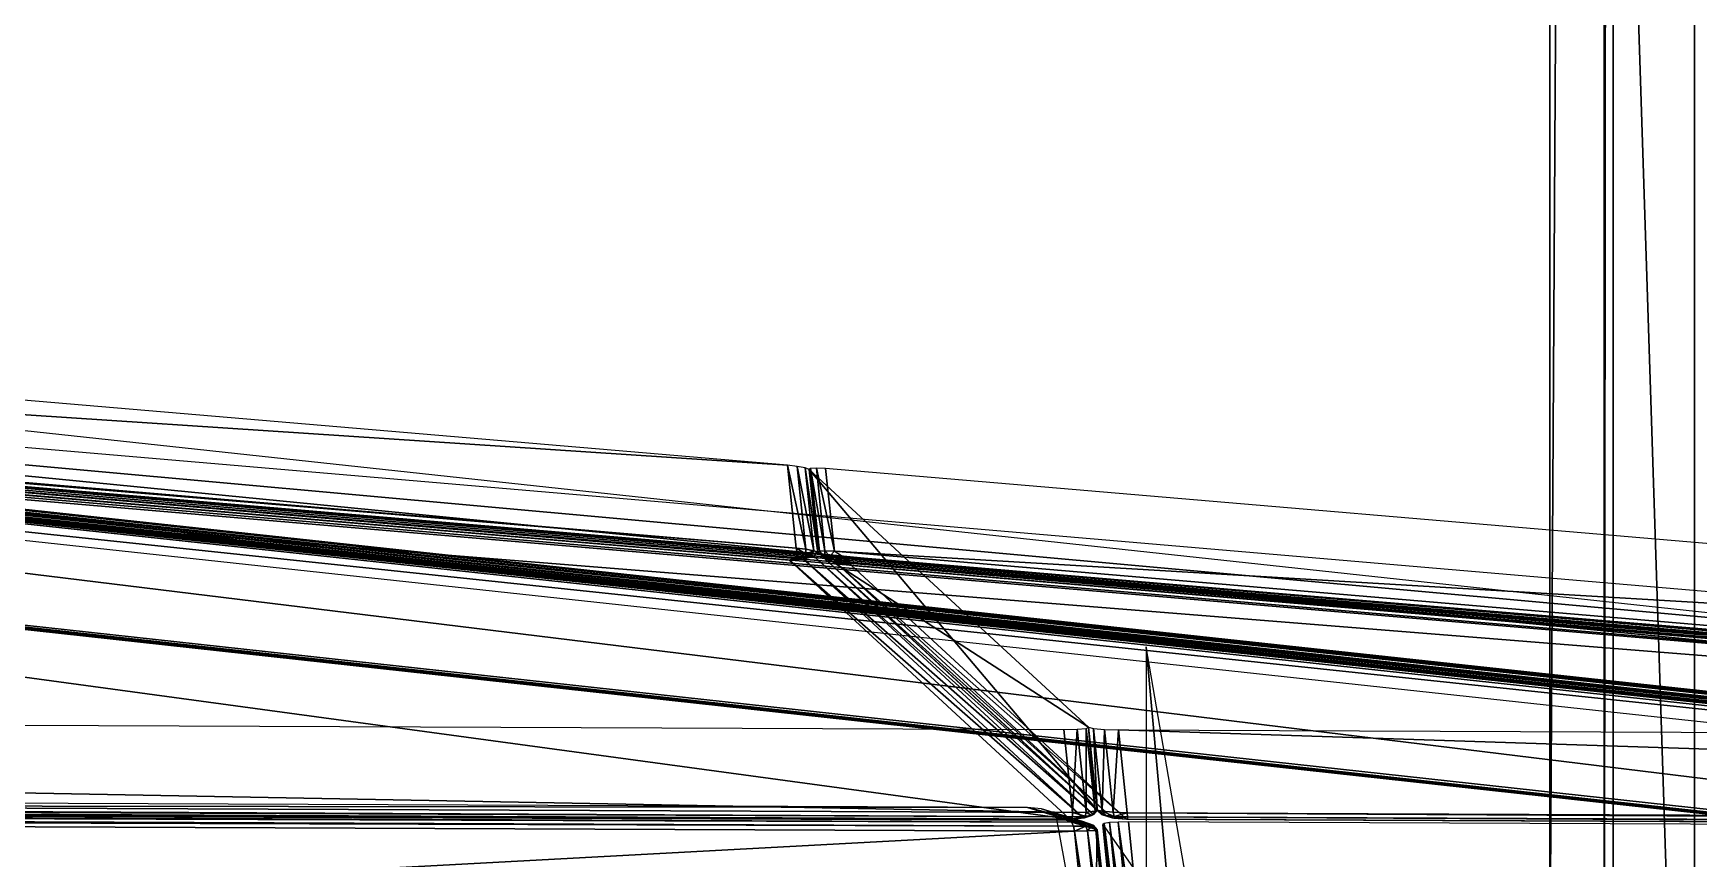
# Model space of a CAD drawing. Extents: x -683 to 86, y -225 to -3.
# Drawn here: x -88.9 to -53.58, y -206.13 to -188.61 of the extents above; entities that cross this region are included whole.
import ezdxf

# ---------------------------------------------------------------- set-up
doc = ezdxf.new("R2010")
doc.units = 0
doc.header["$MEASUREMENT"] = 0
doc.layers.get('0').update_dxf_attribs({"linetype": 'CONTINUOUS'})

msp = doc.modelspace()

# ---------------------------------------------------------------- linework, layer by layer
for points in [[(-55.388, -12.787, 1.296), (-55.58, -13.686, -0.913), (-55.58, -214.654, -0.913)], [(-55.388, -12.787, 1.296), (-55.58, -214.654, -0.913), (-55.388, -215.552, 1.296)], [(-55.58, -13.686, -0.913), (-56.735, -19.311, -12.591), (-56.735, -209.029, -12.591)], [(-55.58, -13.686, -0.913), (-56.735, -209.029, -12.591), (-55.58, -214.654, -0.913)], [(-56.735, -19.311, -12.591), (-325.08, -17.108, -7.264), (-325.08, -211.232, -7.264)], [(-56.735, -19.311, -12.591), (-325.08, -211.232, -7.264), (-56.735, -209.029, -12.591)], [(-53.668, -225.052, 18.028), (-53.668, -181.176, 18.028), (-55.388, -171.676, 1.296)], [(-53.668, -225.052, 18.028), (-55.388, -171.676, 1.296), (-55.388, -215.552, 1.296)], [(-29.579, -225.052, 61.826), (-29.579, -181.176, 61.826), (-53.668, -181.176, 18.028)], [(-29.579, -225.052, 61.826), (-53.668, -181.176, 18.028), (-53.668, -225.052, 18.028)], [(-162.328, -190.805, 146.774), (6.573, -207.399, 91.289), (-162.581, -189.091, 146.189)], [(-164.571, -191.714, 140.375), (-72.909, -197.777, 109.731), (-164.755, -189.957, 139.915)], [(6.437, -209.303, 91.805), (-162.717, -190.995, 146.705), (-166.467, -190.995, 145.494)], [(-3.698, -205.517, 87.826), (-164.334, -191.809, 140.601), (-163.396, -191.026, 142.075)], [(-3.698, -205.517, 87.826), (-163.396, -191.026, 142.075), (0.131, -205.042, 88.922)], [(-162.835, -191.038, 146.753), (6.767, -209.317, 91.824), (-162.573, -190.992, 146.786)], [(-162.835, -191.038, 146.753), (6.625, -209.379, 91.754), (6.767, -209.317, 91.824)], [(-162.717, -190.995, 146.705), (6.642, -209.274, 91.873), (-162.506, -190.967, 146.771)], [(-162.717, -190.995, 146.705), (6.437, -209.303, 91.805), (6.642, -209.274, 91.873)], [(-162.573, -190.992, 146.786), (6.839, -209.221, 91.868), (-162.387, -190.906, 146.793)], [(-162.573, -190.992, 146.786), (6.767, -209.317, 91.824), (6.839, -209.221, 91.868)], [(-162.506, -190.967, 146.771), (6.792, -209.198, 91.923), (-162.349, -190.891, 146.819)], [(-162.506, -190.967, 146.771), (6.642, -209.274, 91.873), (6.792, -209.198, 91.923)], [(-162.387, -190.906, 146.793), (6.826, -209.113, 91.874), (-162.328, -190.805, 146.774)], [(-162.387, -190.906, 146.793), (6.839, -209.221, 91.868), (6.826, -209.113, 91.874)], [(-162.349, -190.891, 146.819), (6.846, -209.095, 91.942), (-162.291, -190.789, 146.836)], [(-162.349, -190.891, 146.819), (6.792, -209.198, 91.923), (6.846, -209.095, 91.942)], [(-162.328, -190.805, 146.774), (6.826, -209.113, 91.874), (6.573, -207.399, 91.289)], [(-72.693, -199.644, 110.17), (-164.635, -191.817, 140.387), (-164.826, -191.901, 140.374)], [(-72.725, -199.535, 110.191), (-164.571, -191.714, 140.375), (-164.635, -191.817, 140.387)], [(-72.725, -199.535, 110.191), (-164.635, -191.817, 140.387), (-72.693, -199.644, 110.17)], [(-164.571, -191.714, 140.375), (-72.725, -199.535, 110.191), (-72.909, -197.777, 109.731)], [(-3.844, -205.577, 87.752), (-164.475, -191.878, 140.55), (-164.334, -191.809, 140.601)], [(-3.844, -205.577, 87.752), (-164.334, -191.809, 140.601), (-3.698, -205.517, 87.826)], [(-72.743, -199.738, 110.111), (-164.826, -191.901, 140.374), (-165.092, -191.942, 140.339)], [(-72.743, -199.738, 110.111), (-165.092, -191.942, 140.339), (-72.863, -199.795, 110.029)], [(-72.693, -199.644, 110.17), (-164.826, -191.901, 140.374), (-72.743, -199.738, 110.111)], [(-3.929, -205.673, 87.702), (-164.519, -191.97, 140.532), (-164.475, -191.878, 140.55)], [(-3.931, -205.783, 87.686), (-164.456, -192.066, 140.551), (-164.519, -191.97, 140.532)], [(-3.931, -205.783, 87.686), (-164.519, -191.97, 140.532), (-3.929, -205.673, 87.702)], [(-3.929, -205.673, 87.702), (-164.475, -191.878, 140.55), (-3.844, -205.577, 87.752)], [(-3.931, -205.783, 87.686), (-163.991, -192.968, 141.296), (-164.456, -192.066, 140.551)], [(3.431, -211.397, 86.69), (-164.184, -192.99, 141.775), (-164.168, -193.02, 141.62)], [(3.215, -211.394, 86.626), (-164.168, -193.02, 141.62), (-164.097, -193.012, 141.445)], [(3.431, -211.397, 86.69), (-164.168, -193.02, 141.62), (3.215, -211.394, 86.626)], [(3.059, -211.342, 86.567), (-164.097, -193.012, 141.445), (-163.991, -192.968, 141.296)], [(3.215, -211.394, 86.626), (-164.097, -193.012, 141.445), (3.059, -211.342, 86.567)], [(-3.931, -205.783, 87.686), (2.996, -211.253, 86.526), (-163.991, -192.968, 141.296)], [(3.059, -211.342, 86.567), (-163.991, -192.968, 141.296), (2.996, -211.253, 86.526)], [(-72.518, -199.559, 110.099), (-72.698, -197.801, 109.64), (-72.909, -197.777, 109.731)], [(-72.518, -199.559, 110.099), (-72.909, -197.777, 109.731), (-72.725, -199.535, 110.191)], [(-72.348, -199.592, 109.984), (-72.528, -197.834, 109.524), (-72.698, -197.801, 109.64)], [(-72.348, -199.592, 109.984), (-72.698, -197.801, 109.64), (-72.518, -199.559, 110.099)], [(-72.261, -199.623, 109.875), (-72.444, -197.865, 109.415), (-72.528, -197.834, 109.524)], [(-72.261, -199.623, 109.875), (-72.528, -197.834, 109.524), (-72.348, -199.592, 109.984)], [(-72.224, -199.601, 109.947), (-72.419, -197.843, 109.488), (-72.444, -197.865, 109.415)], [(-72.261, -199.623, 109.875), (-66.52, -203.337, 90.74), (-72.444, -197.865, 109.415)], [(-66.336, -205.095, 91.2), (-72.261, -199.623, 109.875), (-72.444, -197.865, 109.415)], [(-66.336, -205.095, 91.2), (-72.444, -197.865, 109.415), (-66.52, -203.337, 90.74)], [(-72.224, -199.601, 109.947), (-72.444, -197.865, 109.415), (-72.261, -199.623, 109.875)], [(-72.111, -199.595, 109.963), (-72.291, -197.836, 109.506), (-72.419, -197.843, 109.488)], [(-72.111, -199.595, 109.963), (-72.419, -197.843, 109.488), (-72.224, -199.601, 109.947)], [(-71.912, -199.604, 109.924), (-72.096, -197.846, 109.464), (-72.291, -197.836, 109.506)], [(-71.912, -199.604, 109.924), (-72.291, -197.836, 109.506), (-72.111, -199.595, 109.963)], [(-71.912, -199.604, 109.924), (-4.328, -203.616, 87.193), (-72.096, -197.846, 109.464)], [(-72.725, -199.535, 110.191), (-72.693, -199.644, 110.17), (-72.517, -199.66, 110.098)], [(-72.725, -199.535, 110.191), (-72.517, -199.66, 110.098), (-72.518, -199.559, 110.099)], [(-72.348, -199.592, 109.984), (-72.518, -199.559, 110.099), (-72.517, -199.66, 110.098)], [(-72.348, -199.592, 109.984), (-72.517, -199.66, 110.098), (-72.408, -199.681, 110.023)], [(-72.261, -199.623, 109.875), (-72.348, -199.592, 109.984), (-72.408, -199.681, 110.023)], [(-72.111, -199.595, 109.963), (-72.224, -199.601, 109.947), (-72.121, -199.711, 109.908)], [(-72.111, -199.595, 109.963), (-72.121, -199.711, 109.908), (-72.009, -199.705, 109.923)], [(-71.912, -199.604, 109.924), (-72.111, -199.595, 109.963), (-72.009, -199.705, 109.923)], [(-72.863, -199.795, 110.029), (-72.567, -199.772, 109.992), (-72.534, -199.727, 110.063)], [(-72.863, -199.795, 110.029), (-72.534, -199.727, 110.063), (-72.743, -199.738, 110.111)], [(-72.863, -199.795, 110.029), (-66.625, -205.262, 91.266), (-72.567, -199.772, 109.992)], [(-72.863, -199.795, 110.029), (-66.919, -205.286, 91.291), (-66.625, -205.262, 91.266)], [(-72.693, -199.644, 110.17), (-72.743, -199.738, 110.111), (-72.534, -199.727, 110.063)], [(-72.693, -199.644, 110.17), (-72.534, -199.727, 110.063), (-72.517, -199.66, 110.098)], [(-72.567, -199.772, 109.992), (-72.349, -199.709, 109.936), (-72.408, -199.681, 110.023)], [(-72.567, -199.772, 109.992), (-72.408, -199.681, 110.023), (-72.534, -199.727, 110.063)], [(-72.567, -199.772, 109.992), (-66.411, -205.192, 91.232), (-72.349, -199.709, 109.936)], [(-72.567, -199.772, 109.992), (-66.625, -205.262, 91.266), (-66.411, -205.192, 91.232)], [(-72.517, -199.66, 110.098), (-72.534, -199.727, 110.063), (-72.408, -199.681, 110.023)], [(-72.261, -199.623, 109.875), (-72.408, -199.681, 110.023), (-72.349, -199.709, 109.936)], [(-72.349, -199.709, 109.936), (-66.336, -205.095, 91.2), (-72.261, -199.623, 109.875)], [(-72.349, -199.709, 109.936), (-66.411, -205.192, 91.232), (-66.336, -205.095, 91.2)], [(-72.261, -199.623, 109.875), (-72.121, -199.711, 109.908), (-72.224, -199.601, 109.947)], [(-72.261, -199.623, 109.875), (-66.336, -205.095, 91.2), (-66.52, -203.337, 90.74)], [(-72.261, -199.623, 109.875), (-72.13, -199.749, 109.792), (-72.121, -199.711, 109.908)], [(-72.261, -199.623, 109.875), (-66.336, -205.095, 91.2), (-66.242, -205.192, 91.223)], [(-72.261, -199.623, 109.875), (-66.242, -205.192, 91.223), (-72.13, -199.749, 109.792)], [(-72.13, -199.749, 109.792), (-71.922, -199.787, 109.836), (-72.121, -199.711, 109.908)], [(-72.13, -199.749, 109.792), (-71.869, -199.853, 109.691), (-71.922, -199.787, 109.836)], [(-72.13, -199.749, 109.792), (-66.242, -205.192, 91.223), (-66.015, -205.264, 91.232)], [(-72.13, -199.749, 109.792), (-66.015, -205.264, 91.232), (-71.869, -199.853, 109.691)], [(-72.009, -199.705, 109.923), (-72.121, -199.711, 109.908), (-71.922, -199.787, 109.836)], [(-71.912, -199.604, 109.924), (-72.009, -199.705, 109.923), (-71.719, -199.727, 109.85)], [(-71.585, -199.837, 109.73), (-71.719, -199.727, 109.85), (-72.009, -199.705, 109.923)], [(-71.585, -199.837, 109.73), (-72.009, -199.705, 109.923), (-71.922, -199.787, 109.836)], [(-71.545, -199.908, 109.596), (-71.585, -199.837, 109.73), (-71.922, -199.787, 109.836)], [(-71.545, -199.908, 109.596), (-71.922, -199.787, 109.836), (-71.869, -199.853, 109.691)], [(-71.912, -199.604, 109.924), (-4.144, -205.374, 87.653), (-4.328, -203.616, 87.193)], [(-4.144, -205.374, 87.653), (-71.912, -199.604, 109.924), (-71.719, -199.727, 109.85)], [(-71.869, -199.853, 109.691), (-66.015, -205.264, 91.232), (-65.717, -205.291, 91.224)], [(-71.869, -199.853, 109.691), (-65.717, -205.291, 91.224), (-71.545, -199.908, 109.596)], [(-4.144, -205.374, 87.653), (-71.719, -199.727, 109.85), (-4.458, -205.454, 87.745)], [(-4.458, -205.454, 87.745), (-71.719, -199.727, 109.85), (-71.585, -199.837, 109.73)], [(-4.458, -205.454, 87.745), (-71.585, -199.837, 109.73), (-4.905, -205.515, 87.817)], [(-4.905, -205.515, 87.817), (-71.585, -199.837, 109.73), (-71.545, -199.908, 109.596)], [(-4.905, -205.515, 87.817), (-71.545, -199.908, 109.596), (-5.372, -205.542, 87.849)], [(-64.063, -215.318, 17.992), (-64.063, -208.818, 17.992), (-65.294, -201.633, 1.412)], [(-64.063, -215.318, 17.992), (-65.294, -201.633, 1.412), (-65.294, -208.134, 1.412)], [(-66.858, -205.146, 91.049), (-188.002, -204.642, 97.825), (-188.186, -202.884, 97.365)], [(-66.858, -205.146, 91.049), (-188.186, -202.884, 97.365), (-67.042, -203.388, 90.589)], [(-66.858, -205.146, 91.049), (-67.042, -203.388, 90.589), (-66.76, -203.382, 90.597)], [(-66.858, -205.146, 91.049), (-66.76, -203.382, 90.597), (-66.572, -205.141, 91.056)], [(-66.572, -205.141, 91.056), (-66.76, -203.382, 90.597), (-66.569, -203.363, 90.653)], [(-66.572, -205.141, 91.056), (-66.569, -203.363, 90.653), (-66.38, -205.122, 91.111)], [(-66.38, -205.122, 91.111), (-66.569, -203.363, 90.653), (-66.52, -203.337, 90.74)], [(-66.38, -205.122, 91.111), (-66.52, -203.337, 90.74), (-66.336, -205.095, 91.2)], [(-66.336, -205.095, 91.2), (-66.52, -203.337, 90.74), (-66.413, -203.364, 90.644)], [(-66.336, -205.095, 91.2), (-66.413, -203.364, 90.644), (-66.233, -205.122, 91.103)], [(-66.233, -205.122, 91.103), (-66.413, -203.364, 90.644), (-66.18, -203.385, 90.565)], [(-66.233, -205.122, 91.103), (-66.18, -203.385, 90.565), (-65.999, -205.143, 91.024)], [(-65.999, -205.143, 91.024), (-66.18, -203.385, 90.565), (-65.882, -203.393, 90.524)], [(-65.999, -205.143, 91.024), (-65.882, -203.393, 90.524), (-65.698, -205.151, 90.984)], [(-4.317, -205.406, 87.552), (-65.698, -205.151, 90.984), (-65.882, -203.393, 90.524)], [(-4.317, -205.406, 87.552), (-65.882, -203.393, 90.524), (-4.501, -203.648, 87.091)], [(-66.863, -205.236, 91.102), (-187.991, -204.732, 97.876), (-188.002, -204.642, 97.825)], [(-66.863, -205.236, 91.102), (-188.002, -204.642, 97.825), (-66.858, -205.146, 91.049)], [(-66.919, -205.286, 91.291), (-187.997, -204.782, 98.063), (-187.989, -204.783, 97.963)], [(-66.885, -205.287, 91.191), (-187.989, -204.783, 97.963), (-187.991, -204.732, 97.876)], [(-66.885, -205.287, 91.191), (-187.991, -204.732, 97.876), (-66.863, -205.236, 91.102)], [(-66.919, -205.286, 91.291), (-187.989, -204.783, 97.963), (-66.885, -205.287, 91.191)], [(-161.893, -204.916, 96.226), (-67.816, -205.042, 89.243), (-162.776, -204.647, 94.554)], [(-161.893, -204.916, 96.226), (-66.934, -205.312, 90.915), (-67.816, -205.042, 89.243)], [(-66.934, -205.312, 90.915), (-161.893, -204.916, 96.226), (-161.838, -204.958, 96.314)], [(-66.934, -205.312, 90.915), (-161.838, -204.958, 96.314), (-66.882, -205.353, 91.003)], [(-66.882, -205.353, 91.003), (-161.838, -204.958, 96.314), (-161.801, -205.044, 96.369)], [(-66.882, -205.353, 91.003), (-161.801, -205.044, 96.369), (-66.84, -205.438, 91.061)], [(-66.84, -205.438, 91.061), (-161.801, -205.044, 96.369), (-161.788, -205.147, 96.382)], [(-66.84, -205.438, 91.061), (-161.788, -205.147, 96.382), (-66.817, -205.542, 91.071)], [(-66.641, -205.339, 90.894), (-67.521, -205.07, 89.225), (-67.816, -205.042, 89.243)], [(-66.641, -205.339, 90.894), (-67.816, -205.042, 89.243), (-66.934, -205.312, 90.915)], [(-66.421, -205.414, 90.872), (-67.296, -205.145, 89.207), (-67.521, -205.07, 89.225)], [(-66.421, -205.414, 90.872), (-67.521, -205.07, 89.225), (-66.641, -205.339, 90.894)], [(-66.334, -205.514, 90.853), (-67.2, -205.246, 89.194), (-67.296, -205.145, 89.207)], [(-66.334, -205.514, 90.853), (-67.296, -205.145, 89.207), (-66.421, -205.414, 90.872)], [(-66.334, -205.514, 90.853), (-66.402, -209.633, 88.822), (-67.2, -205.246, 89.194)], [(-66.885, -205.287, 91.191), (-66.863, -205.236, 91.102), (-66.589, -205.226, 91.107)], [(-66.885, -205.287, 91.191), (-66.589, -205.226, 91.107), (-66.605, -205.262, 91.17)], [(-66.858, -205.146, 91.049), (-66.589, -205.226, 91.107), (-66.863, -205.236, 91.102)], [(-66.858, -205.146, 91.049), (-66.572, -205.141, 91.056), (-66.589, -205.226, 91.107)], [(-66.411, -205.192, 91.232), (-66.625, -205.262, 91.266), (-66.605, -205.262, 91.17)], [(-66.411, -205.192, 91.232), (-66.605, -205.262, 91.17), (-66.454, -205.213, 91.146)], [(-66.454, -205.213, 91.146), (-66.605, -205.262, 91.17), (-66.589, -205.226, 91.107)], [(-66.572, -205.141, 91.056), (-66.454, -205.213, 91.146), (-66.589, -205.226, 91.107)], [(-66.572, -205.141, 91.056), (-66.38, -205.122, 91.111), (-66.454, -205.213, 91.146)], [(-66.336, -205.095, 91.2), (-66.411, -205.192, 91.232), (-66.454, -205.213, 91.146)], [(-66.336, -205.095, 91.2), (-66.454, -205.213, 91.146), (-66.38, -205.122, 91.111)], [(-66.336, -205.095, 91.2), (-66.233, -205.122, 91.103), (-66.143, -205.214, 91.129)], [(-66.336, -205.095, 91.2), (-66.143, -205.214, 91.129), (-66.242, -205.192, 91.223)], [(-66.015, -205.264, 91.232), (-66.242, -205.192, 91.223), (-66.143, -205.214, 91.129)], [(-66.233, -205.122, 91.103), (-65.999, -205.143, 91.024), (-65.978, -205.229, 91.073)], [(-66.233, -205.122, 91.103), (-65.978, -205.229, 91.073), (-66.143, -205.214, 91.129)], [(-66.015, -205.264, 91.232), (-66.143, -205.214, 91.129), (-65.983, -205.265, 91.135)], [(-65.978, -205.229, 91.073), (-65.983, -205.265, 91.135), (-66.143, -205.214, 91.129)], [(-65.698, -205.151, 90.984), (-65.978, -205.229, 91.073), (-65.999, -205.143, 91.024)], [(-65.69, -205.241, 91.036), (-65.983, -205.265, 91.135), (-65.978, -205.229, 91.073)], [(-65.69, -205.241, 91.036), (-65.696, -205.292, 91.124), (-65.983, -205.265, 91.135)], [(-65.698, -205.151, 90.984), (-65.69, -205.241, 91.036), (-65.978, -205.229, 91.073)], [(-4.665, -205.492, 87.624), (-65.69, -205.241, 91.036), (-65.698, -205.151, 90.984)], [(-4.665, -205.492, 87.624), (-65.698, -205.151, 90.984), (-4.317, -205.406, 87.552)], [(-5.05, -205.542, 87.732), (-65.696, -205.292, 91.124), (-65.69, -205.241, 91.036)], [(-5.05, -205.542, 87.732), (-65.69, -205.241, 91.036), (-4.665, -205.492, 87.624)], [(-66.934, -205.312, 90.915), (-66.882, -205.353, 91.003), (-66.604, -205.38, 90.98)], [(-66.934, -205.312, 90.915), (-66.604, -205.38, 90.98), (-66.641, -205.339, 90.894)], [(-66.919, -205.286, 91.291), (-66.885, -205.287, 91.191), (-66.605, -205.262, 91.17)], [(-66.919, -205.286, 91.291), (-66.605, -205.262, 91.17), (-66.625, -205.262, 91.266)], [(-66.882, -205.353, 91.003), (-66.84, -205.438, 91.061), (-66.574, -205.439, 91.02)], [(-66.882, -205.353, 91.003), (-66.574, -205.439, 91.02), (-66.604, -205.38, 90.98)], [(-66.817, -205.542, 91.071), (-66.574, -205.439, 91.02), (-66.84, -205.438, 91.061)], [(-66.817, -205.542, 91.071), (-66.54, -205.539, 91.03), (-66.574, -205.439, 91.02)], [(-66.817, -205.542, 91.071), (-65.993, -210.985, 90.222), (-66.54, -205.539, 91.03)], [(-66.817, -205.542, 91.071), (-66.261, -211.045, 90.257), (-65.993, -210.985, 90.222)], [(-66.421, -205.414, 90.872), (-66.641, -205.339, 90.894), (-66.604, -205.38, 90.98)], [(-66.421, -205.414, 90.872), (-66.604, -205.38, 90.98), (-66.449, -205.432, 90.964)], [(-66.449, -205.432, 90.964), (-66.604, -205.38, 90.98), (-66.574, -205.439, 91.02)], [(-66.54, -205.539, 91.03), (-66.449, -205.432, 90.964), (-66.574, -205.439, 91.02)], [(-66.54, -205.539, 91.03), (-66.362, -205.529, 90.95), (-66.449, -205.432, 90.964)], [(-66.54, -205.539, 91.03), (-65.814, -210.912, 90.152), (-66.362, -205.529, 90.95)], [(-66.54, -205.539, 91.03), (-65.993, -210.985, 90.222), (-65.814, -210.912, 90.152)], [(-66.334, -205.514, 90.853), (-66.421, -205.414, 90.872), (-66.449, -205.432, 90.964)], [(-66.334, -205.514, 90.853), (-66.449, -205.432, 90.964), (-66.362, -205.529, 90.95)], [(-66.334, -205.514, 90.853), (-65.767, -210.845, 90.063), (-66.402, -209.633, 88.822)], [(-66.362, -205.529, 90.95), (-65.767, -210.845, 90.063), (-66.334, -205.514, 90.853)], [(-66.362, -205.529, 90.95), (-65.814, -210.912, 90.152), (-65.767, -210.845, 90.063)], [(-66.215, -205.402, 90.867), (-65.618, -211.076, 90.096), (-66.186, -205.38, 90.941)], [(-65.649, -211.098, 90.025), (-66.215, -205.402, 90.867), (-63.808, -208.845, 79.016)], [(-66.215, -205.402, 90.867), (-65.649, -211.098, 90.025), (-65.618, -211.076, 90.096)], [(-66.186, -205.38, 90.941), (-65.503, -211.059, 90.153), (-66.073, -205.362, 90.999)], [(-66.186, -205.38, 90.941), (-65.618, -211.076, 90.096), (-65.503, -211.059, 90.153)], [(-66.073, -205.362, 90.999), (-65.32, -211.05, 90.187), (-65.894, -205.35, 91.033)], [(-66.073, -205.362, 90.999), (-65.503, -211.059, 90.153), (-65.32, -211.05, 90.187)], [(-65.717, -205.291, 91.224), (-66.015, -205.264, 91.232), (-65.983, -205.265, 91.135)], [(-65.717, -205.291, 91.224), (-65.983, -205.265, 91.135), (-65.696, -205.292, 91.124)], [(-65.894, -205.35, 91.033), (-65.099, -211.05, 90.192), (-65.674, -205.346, 91.035)], [(-65.894, -205.35, 91.033), (-65.32, -211.05, 90.187), (-65.099, -211.05, 90.192)], [(-5.372, -205.542, 87.849), (-65.717, -205.291, 91.224), (-65.696, -205.292, 91.124)], [(-5.372, -205.542, 87.849), (-65.696, -205.292, 91.124), (-5.05, -205.542, 87.732)]]:
    msp.add_3dface(points)
at = {"color": 250}
for points in [[(6.846, -209.095, 91.942), (7.658, -114.373, 91.678), (-162.291, -114.373, 146.836)], [(6.846, -209.095, 91.942), (-162.291, -114.373, 146.836), (-162.291, -190.789, 146.836)], [(-165.092, -191.942, 140.339), (-187.997, -204.782, 98.063), (-66.919, -205.286, 91.291)], [(-66.919, -205.286, 91.291), (-72.863, -199.795, 110.029), (-165.092, -191.942, 140.339)], [(-5.372, -205.542, 87.849), (-71.545, -199.908, 109.596), (-65.717, -205.291, 91.224)]]:
    msp.add_3dface(points, dxfattribs=at)
at = {"color": 252}
for points in [[(6.437, -209.303, 91.805), (-166.467, -190.995, 145.494), (2.687, -209.303, 90.594)], [(-164.184, -192.99, 141.775), (3.431, -211.397, 86.69), (-162.835, -191.038, 146.753)], [(3.431, -211.397, 86.69), (6.625, -209.379, 91.754), (-162.835, -191.038, 146.753)], [(-161.606, -210.649, 95.59), (-66.817, -205.542, 91.071), (-161.788, -205.147, 96.382)], [(-161.606, -210.649, 95.59), (-66.261, -211.045, 90.257), (-66.817, -205.542, 91.071)], [(-65.099, -211.05, 90.192), (-4.359, -205.601, 87.606), (-65.674, -205.346, 91.035)], [(-65.099, -211.05, 90.192), (2.894, -211.333, 86.39), (-4.359, -205.601, 87.606)]]:
    msp.add_3dface(points, dxfattribs=at)

doc.saveas('drawing.dxf')
